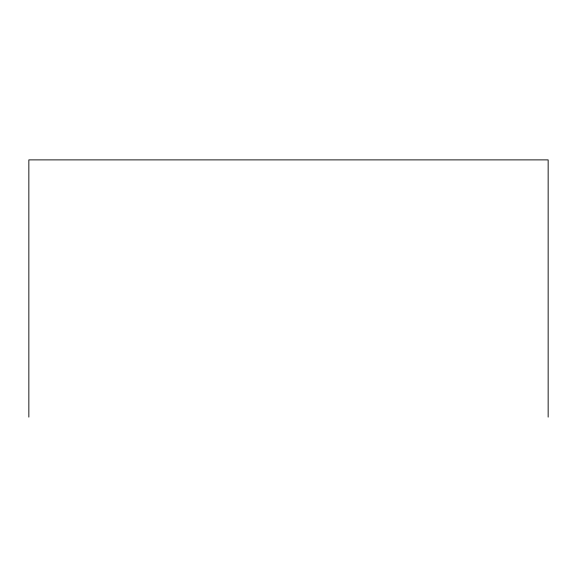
<?xml version="1.0" encoding="UTF-8"?>
<svg xmlns="http://www.w3.org/2000/svg" width="577" height="577" viewBox="0 0 577 577"><rect width="100%" height="100%" fill="white"/><g stroke="black" fill="none" stroke-linecap="round" stroke-linejoin="round"><path stroke-width="0.87" d="M548.15 417.113L548.15 159.887L28.85 159.887L28.85 417.113"/></g></svg>
